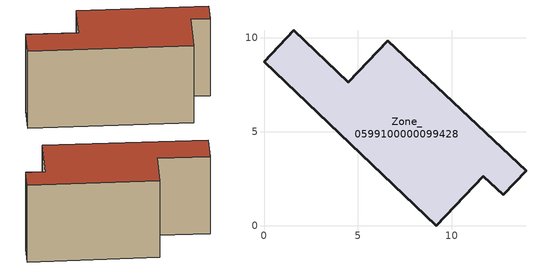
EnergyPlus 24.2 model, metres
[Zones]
Zone_0599100000099428
 floor ground (C_G): 9.16,0 0,8.74 1.59,10.41 4.5,7.64 6.6,9.85 13.95,2.92 12.74,1.65 11.68,2.65 z0
 wall outside (C_F): 4.5,7.64 1.59,10.41 0,8.74 9.16,0 11.68,2.65 12.74,1.65 13.95,2.92 6.6,9.85 4.5,7.64 z0:7.02
 roof outside (C_R): 13.95,2.92 6.6,9.85 4.5,7.64 1.59,10.41 0,8.74 9.16,0 11.68,2.65 12.74,1.65 z7.02
[BUILDING]
Pand.0599100000099428: North Axis=0; Terrain=City; Loads Convergence Tolerance Value=0.04; Temperature Convergence Tolerance Value=0.4; Solar Distribution=FullExterior; Maximum Number of Warmup Days=25; Minimum Number of Warmup Days=1
[Site:Location]
Rotterdam.The.Hague.AP_ZH_NLD Design_Conditions: Latitude=51.96; Longitude=4.45; Time Zone=1; Elevation=-4.5
[SITE:GROUNDTEMPERATURE:BUILDINGSURFACE]
18, 18, 18, 18, 18, 18, 18, 18, 18, 18, 18, 18
[MATERIAL] Thermal Absorptance=0.9; Solar Absorptance=0.7; Visible Absorptance=0.7
Name | Roughness | Thickness | Conductivity | Density | Specific Heat
G.TI.1975-1991 | MediumSmooth | 0.15 | 0.288461 | 540 | 1210
F.TI.1975-1991 | Rough | 0.3 | 0.230769 | 1920 | 840
R.TI.1975-1991 | MediumRough | 0.2 | 0.153846 | 1500 | 1000
[CONSTRUCTION]
C_G: G.TI.1975-1991
C_F: F.TI.1975-1991
C_R: R.TI.1975-1991
[ZONE]
Zone_0599100000099428: Type=1; Multiplier=1; Ceiling Height=Autocalculate; Volume=Autocalculate; Floor Area=autocalculate; Part of Total Floor Area=Yes
[ZONEINFILTRATION:DESIGNFLOWRATE]
Infil_Zone_0599100000099428: Zone or ZoneList or Space or SpaceList=Zone_0599100000099428; Schedule=AlwaysOn; Design Flow Rate Calculation Method=Flow/Area; Flow Rate per Floor Area=0.003; Constant Term Coefficient=1; Temperature Term Coefficient=0; Velocity Term Coefficient=0; Velocity Squared Term Coefficient=0
[HVACTEMPLATE:ZONE:IDEALLOADSAIRSYSTEM]
Zone_0599100000099428: Maximum Heating Supply Air Temperature=50; Minimum Cooling Supply Air Temperature=13; Maximum Heating Supply Air Humidity Ratio=0.0156; Minimum Cooling Supply Air Humidity Ratio=0.0077; Heating Limit=NoLimit; Cooling Limit=NoLimit; Dehumidification Control Type=ConstantSensibleHeatRatio; Cooling Sensible Heat Ratio=0.7; Dehumidification Setpoint=60; Humidification Control Type=None; Humidification Setpoint=30; Outdoor Air Method=None; Outdoor Air Flow Rate per Person=0.00944; Outdoor Air Flow Rate per Zone Floor Area=0; Outdoor Air Flow Rate per Zone=0; Demand Controlled Ventilation Type=None; Outdoor Air Economizer Type=NoEconomizer; Heat Recovery Type=None; Sensible Heat Recovery Effectiveness=0.7; Latent Heat Recovery Effectiveness=0.65
[ZONECONTROL:THERMOSTAT]
ThermostatControl_Zone_0599100000099428: Zone or ZoneList=Zone_0599100000099428; Control Type Schedule=DualSetpointControlType; Control 1=Thermostat_Zone_0599100000099428; Temperature Difference Between Cutout And Setpoint=0
[THERMOSTATSETPOINT:DUALSETPOINT]
Thermostat_Zone_0599100000099428: Heating Setpoint Temperature Schedule=HeatingSetpoint_Zone_0599100000099428; Cooling Setpoint Temperature Schedule=CoolingSetpoint_Zone_0599100000099428
[SCHEDULE:COMPACT]
HeatingSetpoint_Zone_0599100000099428: Through: 12/31, For: AllDays, Until: 24:00, 21
CoolingSetpoint_Zone_0599100000099428: Through: 12/31, For: AllDays, Until: 24:00, 24
DualSetpointControlType: Through: 12/31, For: AllDays, Until: 24:00, 4
AlwaysOn: Through: 12/31, For: AllDays, Until: 24:00, 1
